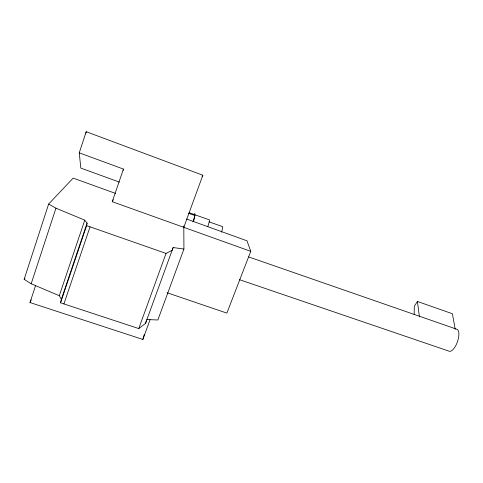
<?xml version="1.0" encoding="UTF-8"?>
<svg xmlns="http://www.w3.org/2000/svg" width="483" height="483" viewBox="0 0 483 483"><rect width="100%" height="100%" fill="white"/><g stroke="black" fill="none" stroke-linecap="round" stroke-linejoin="round"><path stroke-width="0.72" d="M193.544 221.401A34.963 2.264 -71.2 0 0 194.818 215.496L194.836 213.625L194.081 214.023M414.154 314.524L414.323 306.234L417.415 301.464L452.408 313.745L455.215 329.334M192.959 221.932A8.851 0.58 -71 0 0 194.818 215.496L194.776 214.7A8.851 0.58 -71 0 0 194.468 215.152M85.98 133.193L86.203 131.708L202.842 175.226L183.806 227.342M60.562 302.823L86.638 225.627L87.085 223.08L84.754 220.163L55.95 208.167L48.626 204.074L24.15 279.337L31.178 283.781L59.312 295.711L61.341 299.309L60.562 302.823L138.754 328.567L145.498 323.429L173.137 247.544L183.926 249.041L183.8 225.905M123.159 170.493L123.431 169.068L79.248 152.839L86.203 131.708M35.621 285.435L29.994 302.545L142.865 339.446L144.284 334.399M31.178 283.781L55.95 208.167M59.312 295.711L84.754 220.163M61.341 299.309L87.085 223.08M63.925 303.928L90.055 226.823M167.112 292.758L226.871 313.105L250.755 251.329L112.249 201.701L123.431 169.068M145.498 323.429L146.898 319.565L157.863 319.975L183.926 249.041M173.137 247.544L172.141 250.297L166.025 253.424L138.754 328.567M142.865 339.446L150.104 319.613M29.994 302.545L31.196 299.78M112.249 201.701L113.263 199.696M202.129 176.555L202.842 175.226M24.15 279.337L24.959 278.232M48.626 204.074L73.162 178.118L115.6 193.423M239.526 279.693L449.401 351.292A11.652 4.679 -70.7 0 0 457.679 341.089A11.652 4.679 -70.7 0 0 456.544 329.14L248.715 256.938M86.638 225.627L166.025 253.424M189.251 212.78L209.314 219.831A8.821 0.737 -71 0 1 207.835 226.551M188.521 213.275L194.818 215.496M209.127 221.872L222.518 226.593A8.585 0.863 -70.9 0 1 221.54 232.16M186.565 219.01L246.976 240.8L250.755 251.329M119.398 182.109L80.818 168.078L79.248 152.839M417.415 301.464L419.431 316.908"/></g></svg>
